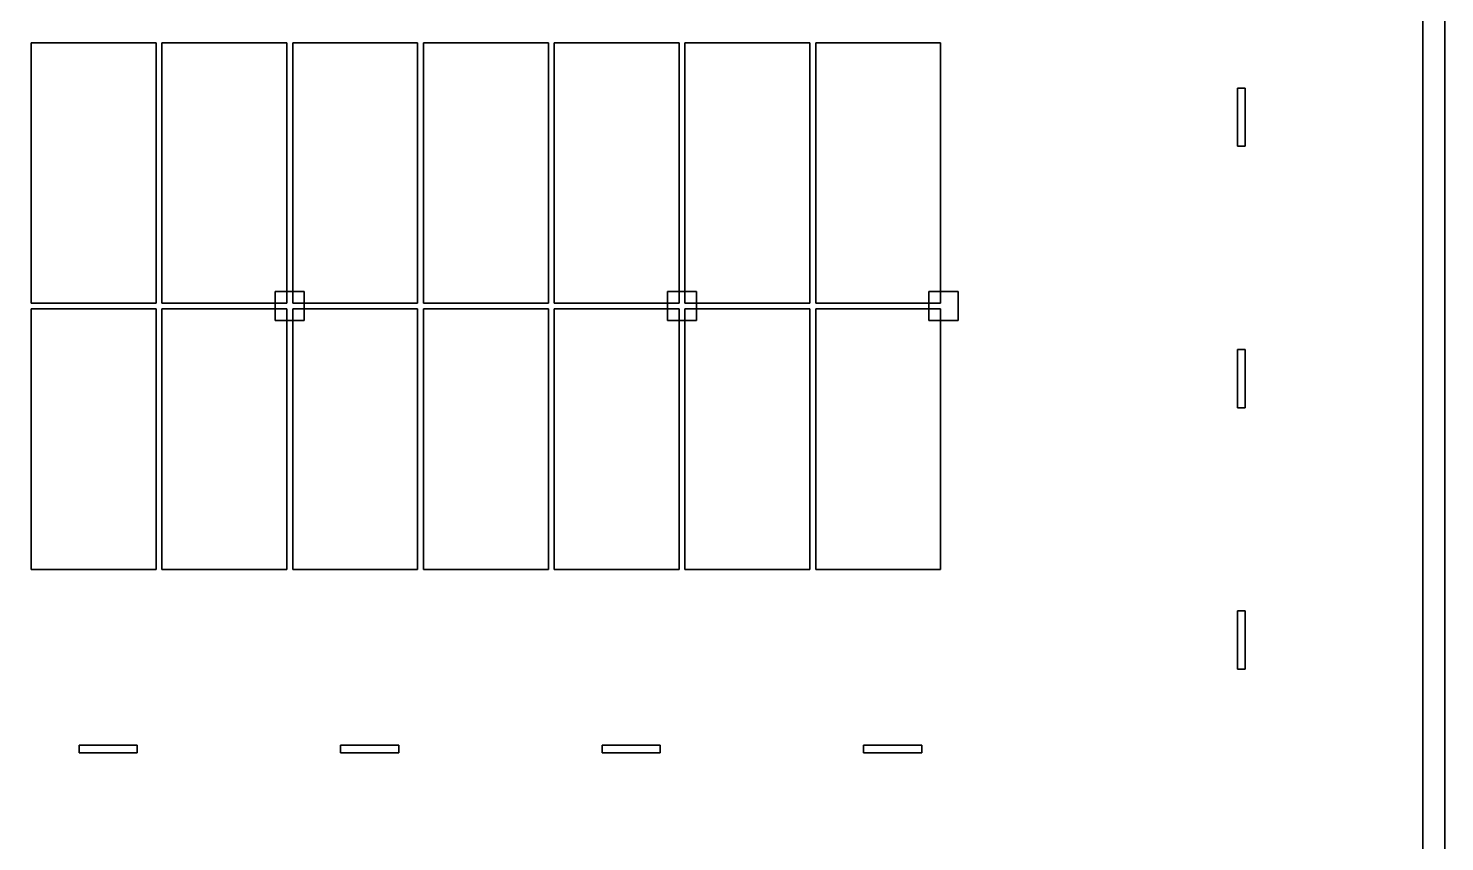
# Model space of a CAD drawing. Header units: metres. Extents: x 0 to 120, y -8 to 55.
# Drawn here: x 91.2 to 120.45, y 25.53 to 42.34 of the extents above; entities that cross this region are included whole.
import ezdxf

# ---------------------------------------------------------------- set-up
doc = ezdxf.new("R2010")
doc.units = ezdxf.units.M

msp = doc.modelspace()

# ---------------------------------------------------------------- linework, layer by layer
at = {"layer": 'COLUMN', "color": 7}
for points in [[(96.3, 36.3, -3.4), (96.3, 36.9, -3.4), (96.9, 36.9, -3.4), (96.9, 36.3, -3.4)], [(96.3, 36.3, -0.3), (96.9, 36.3, -0.3), (96.9, 36.9, -0.3), (96.3, 36.9, -0.3)], [(96.9, 36.9, -3.4), (96.3, 36.9, -3.4), (96.3, 36.9, -0.3), (96.9, 36.9, -0.3)], [(96.3, 36.9, -3.4), (96.3, 36.3, -3.4), (96.3, 36.3, -0.3), (96.3, 36.9, -0.3)], [(96.3, 36.3, -6.8), (96.3, 36.9, -6.8), (96.9, 36.9, -6.8), (96.9, 36.3, -6.8)], [(96.3, 36.3, -3.7), (96.9, 36.3, -3.7), (96.9, 36.9, -3.7), (96.3, 36.9, -3.7)], [(96.9, 36.9, -6.8), (96.3, 36.9, -6.8), (96.3, 36.9, -3.7), (96.9, 36.9, -3.7)], [(96.3, 36.9, -6.8), (96.3, 36.3, -6.8), (96.3, 36.3, -3.7), (96.3, 36.9, -3.7)], [(96.3, 36.3, -10.2), (96.3, 36.9, -10.2), (96.9, 36.9, -10.2), (96.9, 36.3, -10.2)], [(96.3, 36.3, -7.1), (96.9, 36.3, -7.1), (96.9, 36.9, -7.1), (96.3, 36.9, -7.1)], [(96.9, 36.9, -10.2), (96.3, 36.9, -10.2), (96.3, 36.9, -7.1), (96.9, 36.9, -7.1)], [(96.3, 36.9, -10.2), (96.3, 36.3, -10.2), (96.3, 36.3, -7.1), (96.3, 36.9, -7.1)], [(96.9, 36.3, -3.4), (96.9, 36.9, -3.4), (96.9, 36.9, -0.3), (96.9, 36.3, -0.3)], [(96.9, 36.3, -6.8), (96.9, 36.9, -6.8), (96.9, 36.9, -3.7), (96.9, 36.3, -3.7)], [(96.9, 36.3, -10.2), (96.9, 36.9, -10.2), (96.9, 36.9, -7.1), (96.9, 36.3, -7.1)], [(104.4, 36.3, -3.4), (104.4, 36.9, -3.4), (105, 36.9, -3.4), (105, 36.3, -3.4)], [(104.4, 36.3, -0.3), (105, 36.3, -0.3), (105, 36.9, -0.3), (104.4, 36.9, -0.3)], [(105, 36.9, -3.4), (104.4, 36.9, -3.4), (104.4, 36.9, -0.3), (105, 36.9, -0.3)], [(104.4, 36.9, -3.4), (104.4, 36.3, -3.4), (104.4, 36.3, -0.3), (104.4, 36.9, -0.3)], [(104.4, 36.3, -6.8), (104.4, 36.9, -6.8), (105, 36.9, -6.8), (105, 36.3, -6.8)], [(104.4, 36.3, -3.7), (105, 36.3, -3.7), (105, 36.9, -3.7), (104.4, 36.9, -3.7)], [(105, 36.9, -6.8), (104.4, 36.9, -6.8), (104.4, 36.9, -3.7), (105, 36.9, -3.7)], [(104.4, 36.9, -6.8), (104.4, 36.3, -6.8), (104.4, 36.3, -3.7), (104.4, 36.9, -3.7)], [(104.4, 36.3, -10.2), (104.4, 36.9, -10.2), (105, 36.9, -10.2), (105, 36.3, -10.2)], [(104.4, 36.3, -7.1), (105, 36.3, -7.1), (105, 36.9, -7.1), (104.4, 36.9, -7.1)], [(105, 36.9, -10.2), (104.4, 36.9, -10.2), (104.4, 36.9, -7.1), (105, 36.9, -7.1)], [(104.4, 36.9, -10.2), (104.4, 36.3, -10.2), (104.4, 36.3, -7.1), (104.4, 36.9, -7.1)], [(105, 36.3, -3.4), (105, 36.9, -3.4), (105, 36.9, -0.3), (105, 36.3, -0.3)], [(105, 36.3, -6.8), (105, 36.9, -6.8), (105, 36.9, -3.7), (105, 36.3, -3.7)], [(105, 36.3, -10.2), (105, 36.9, -10.2), (105, 36.9, -7.1), (105, 36.3, -7.1)], [(109.8, 36.3, -3.4), (109.8, 36.9, -3.4), (110.4, 36.9, -3.4), (110.4, 36.3, -3.4)], [(109.8, 36.3, -0.3), (110.4, 36.3, -0.3), (110.4, 36.9, -0.3), (109.8, 36.9, -0.3)], [(110.4, 36.9, -3.4), (109.8, 36.9, -3.4), (109.8, 36.9, -0.3), (110.4, 36.9, -0.3)], [(109.8, 36.9, -3.4), (109.8, 36.3, -3.4), (109.8, 36.3, -0.3), (109.8, 36.9, -0.3)], [(109.8, 36.3, -6.8), (109.8, 36.9, -6.8), (110.4, 36.9, -6.8), (110.4, 36.3, -6.8)], [(109.8, 36.3, -3.7), (110.4, 36.3, -3.7), (110.4, 36.9, -3.7), (109.8, 36.9, -3.7)], [(110.4, 36.9, -6.8), (109.8, 36.9, -6.8), (109.8, 36.9, -3.7), (110.4, 36.9, -3.7)], [(109.8, 36.9, -6.8), (109.8, 36.3, -6.8), (109.8, 36.3, -3.7), (109.8, 36.9, -3.7)], [(109.8, 36.3, -10.2), (109.8, 36.9, -10.2), (110.4, 36.9, -10.2), (110.4, 36.3, -10.2)], [(109.8, 36.3, -7.1), (110.4, 36.3, -7.1), (110.4, 36.9, -7.1), (109.8, 36.9, -7.1)], [(110.4, 36.9, -10.2), (109.8, 36.9, -10.2), (109.8, 36.9, -7.1), (110.4, 36.9, -7.1)], [(109.8, 36.9, -10.2), (109.8, 36.3, -10.2), (109.8, 36.3, -7.1), (109.8, 36.9, -7.1)], [(110.4, 36.3, -3.4), (110.4, 36.9, -3.4), (110.4, 36.9, -0.3), (110.4, 36.3, -0.3)], [(110.4, 36.3, -6.8), (110.4, 36.9, -6.8), (110.4, 36.9, -3.7), (110.4, 36.3, -3.7)], [(110.4, 36.3, -10.2), (110.4, 36.9, -10.2), (110.4, 36.9, -7.1), (110.4, 36.3, -7.1)], [(96.3, 36.3, -3.4), (96.9, 36.3, -3.4), (96.9, 36.3, -0.3), (96.3, 36.3, -0.3)], [(96.3, 36.3, -6.8), (96.9, 36.3, -6.8), (96.9, 36.3, -3.7), (96.3, 36.3, -3.7)], [(96.3, 36.3, -10.2), (96.9, 36.3, -10.2), (96.9, 36.3, -7.1), (96.3, 36.3, -7.1)], [(104.4, 36.3, -3.4), (105, 36.3, -3.4), (105, 36.3, -0.3), (104.4, 36.3, -0.3)], [(104.4, 36.3, -6.8), (105, 36.3, -6.8), (105, 36.3, -3.7), (104.4, 36.3, -3.7)], [(104.4, 36.3, -10.2), (105, 36.3, -10.2), (105, 36.3, -7.1), (104.4, 36.3, -7.1)], [(109.8, 36.3, -3.4), (110.4, 36.3, -3.4), (110.4, 36.3, -0.3), (109.8, 36.3, -0.3)], [(109.8, 36.3, -6.8), (110.4, 36.3, -6.8), (110.4, 36.3, -3.7), (109.8, 36.3, -3.7)], [(109.8, 36.3, -10.2), (110.4, 36.3, -10.2), (110.4, 36.3, -7.1), (109.8, 36.3, -7.1)]]:
    msp.add_3dface(points, dxfattribs=at)
at = {"layer": 'LIGHT', "color": 2}
for points in [[(116.17, 39.9, -0.4), (116.17, 41.1, -0.4), (116.33, 41.1, -0.4), (116.33, 39.9, -0.4)], [(116.17, 39.9, -0.3), (116.33, 39.9, -0.3), (116.33, 41.1, -0.3), (116.17, 41.1, -0.3)], [(116.33, 41.1, -0.4), (116.17, 41.1, -0.4), (116.17, 41.1, -0.3), (116.33, 41.1, -0.3)], [(116.17, 41.1, -0.4), (116.17, 39.9, -0.4), (116.17, 39.9, -0.3), (116.17, 41.1, -0.3)], [(116.17, 39.9, -3.8), (116.17, 41.1, -3.8), (116.33, 41.1, -3.8), (116.33, 39.9, -3.8)], [(116.17, 39.9, -3.7), (116.33, 39.9, -3.7), (116.33, 41.1, -3.7), (116.17, 41.1, -3.7)], [(116.33, 41.1, -3.8), (116.17, 41.1, -3.8), (116.17, 41.1, -3.7), (116.33, 41.1, -3.7)], [(116.17, 41.1, -3.8), (116.17, 39.9, -3.8), (116.17, 39.9, -3.7), (116.17, 41.1, -3.7)], [(116.17, 39.9, -7.2), (116.17, 41.1, -7.2), (116.33, 41.1, -7.2), (116.33, 39.9, -7.2)], [(116.17, 39.9, -7.1), (116.33, 39.9, -7.1), (116.33, 41.1, -7.1), (116.17, 41.1, -7.1)], [(116.33, 41.1, -7.2), (116.17, 41.1, -7.2), (116.17, 41.1, -7.1), (116.33, 41.1, -7.1)], [(116.17, 41.1, -7.2), (116.17, 39.9, -7.2), (116.17, 39.9, -7.1), (116.17, 41.1, -7.1)], [(116.33, 39.9, -0.4), (116.33, 41.1, -0.4), (116.33, 41.1, -0.3), (116.33, 39.9, -0.3)], [(116.33, 39.9, -3.8), (116.33, 41.1, -3.8), (116.33, 41.1, -3.7), (116.33, 39.9, -3.7)], [(116.33, 39.9, -7.2), (116.33, 41.1, -7.2), (116.33, 41.1, -7.1), (116.33, 39.9, -7.1)], [(116.17, 39.9, -0.4), (116.33, 39.9, -0.4), (116.33, 39.9, -0.3), (116.17, 39.9, -0.3)], [(116.17, 39.9, -3.8), (116.33, 39.9, -3.8), (116.33, 39.9, -3.7), (116.17, 39.9, -3.7)], [(116.17, 39.9, -7.2), (116.33, 39.9, -7.2), (116.33, 39.9, -7.1), (116.17, 39.9, -7.1)], [(116.17, 34.5, -0.4), (116.17, 35.7, -0.4), (116.33, 35.7, -0.4), (116.33, 34.5, -0.4)], [(116.17, 34.5, -0.3), (116.33, 34.5, -0.3), (116.33, 35.7, -0.3), (116.17, 35.7, -0.3)], [(116.33, 35.7, -0.4), (116.17, 35.7, -0.4), (116.17, 35.7, -0.3), (116.33, 35.7, -0.3)], [(116.17, 35.7, -0.4), (116.17, 34.5, -0.4), (116.17, 34.5, -0.3), (116.17, 35.7, -0.3)], [(116.17, 34.5, -3.8), (116.17, 35.7, -3.8), (116.33, 35.7, -3.8), (116.33, 34.5, -3.8)], [(116.17, 34.5, -3.7), (116.33, 34.5, -3.7), (116.33, 35.7, -3.7), (116.17, 35.7, -3.7)], [(116.33, 35.7, -3.8), (116.17, 35.7, -3.8), (116.17, 35.7, -3.7), (116.33, 35.7, -3.7)], [(116.17, 35.7, -3.8), (116.17, 34.5, -3.8), (116.17, 34.5, -3.7), (116.17, 35.7, -3.7)], [(116.17, 34.5, -7.2), (116.17, 35.7, -7.2), (116.33, 35.7, -7.2), (116.33, 34.5, -7.2)], [(116.17, 34.5, -7.1), (116.33, 34.5, -7.1), (116.33, 35.7, -7.1), (116.17, 35.7, -7.1)], [(116.33, 35.7, -7.2), (116.17, 35.7, -7.2), (116.17, 35.7, -7.1), (116.33, 35.7, -7.1)], [(116.17, 35.7, -7.2), (116.17, 34.5, -7.2), (116.17, 34.5, -7.1), (116.17, 35.7, -7.1)], [(116.33, 34.5, -0.4), (116.33, 35.7, -0.4), (116.33, 35.7, -0.3), (116.33, 34.5, -0.3)], [(116.33, 34.5, -3.8), (116.33, 35.7, -3.8), (116.33, 35.7, -3.7), (116.33, 34.5, -3.7)], [(116.33, 34.5, -7.2), (116.33, 35.7, -7.2), (116.33, 35.7, -7.1), (116.33, 34.5, -7.1)], [(116.17, 34.5, -0.4), (116.33, 34.5, -0.4), (116.33, 34.5, -0.3), (116.17, 34.5, -0.3)], [(116.17, 34.5, -3.8), (116.33, 34.5, -3.8), (116.33, 34.5, -3.7), (116.17, 34.5, -3.7)], [(116.17, 34.5, -7.2), (116.33, 34.5, -7.2), (116.33, 34.5, -7.1), (116.17, 34.5, -7.1)], [(116.17, 29.1, -0.4), (116.17, 30.3, -0.4), (116.33, 30.3, -0.4), (116.33, 29.1, -0.4)], [(116.17, 29.1, -0.3), (116.33, 29.1, -0.3), (116.33, 30.3, -0.3), (116.17, 30.3, -0.3)], [(116.33, 30.3, -0.4), (116.17, 30.3, -0.4), (116.17, 30.3, -0.3), (116.33, 30.3, -0.3)], [(116.17, 30.3, -0.4), (116.17, 29.1, -0.4), (116.17, 29.1, -0.3), (116.17, 30.3, -0.3)], [(116.17, 29.1, -3.8), (116.17, 30.3, -3.8), (116.33, 30.3, -3.8), (116.33, 29.1, -3.8)], [(116.17, 29.1, -3.7), (116.33, 29.1, -3.7), (116.33, 30.3, -3.7), (116.17, 30.3, -3.7)], [(116.33, 30.3, -3.8), (116.17, 30.3, -3.8), (116.17, 30.3, -3.7), (116.33, 30.3, -3.7)], [(116.17, 30.3, -3.8), (116.17, 29.1, -3.8), (116.17, 29.1, -3.7), (116.17, 30.3, -3.7)], [(116.17, 29.1, -7.2), (116.17, 30.3, -7.2), (116.33, 30.3, -7.2), (116.33, 29.1, -7.2)], [(116.17, 29.1, -7.1), (116.33, 29.1, -7.1), (116.33, 30.3, -7.1), (116.17, 30.3, -7.1)], [(116.33, 30.3, -7.2), (116.17, 30.3, -7.2), (116.17, 30.3, -7.1), (116.33, 30.3, -7.1)], [(116.17, 30.3, -7.2), (116.17, 29.1, -7.2), (116.17, 29.1, -7.1), (116.17, 30.3, -7.1)], [(116.33, 29.1, -0.4), (116.33, 30.3, -0.4), (116.33, 30.3, -0.3), (116.33, 29.1, -0.3)], [(116.33, 29.1, -3.8), (116.33, 30.3, -3.8), (116.33, 30.3, -3.7), (116.33, 29.1, -3.7)], [(116.33, 29.1, -7.2), (116.33, 30.3, -7.2), (116.33, 30.3, -7.1), (116.33, 29.1, -7.1)], [(116.17, 29.1, -0.4), (116.33, 29.1, -0.4), (116.33, 29.1, -0.3), (116.17, 29.1, -0.3)], [(116.17, 29.1, -3.8), (116.33, 29.1, -3.8), (116.33, 29.1, -3.7), (116.17, 29.1, -3.7)], [(116.17, 29.1, -7.2), (116.33, 29.1, -7.2), (116.33, 29.1, -7.1), (116.17, 29.1, -7.1)], [(92.25, 27.37, -0.4), (92.25, 27.53, -0.4), (93.45, 27.53, -0.4), (93.45, 27.37, -0.4)], [(92.25, 27.37, -0.3), (93.45, 27.37, -0.3), (93.45, 27.53, -0.3), (92.25, 27.53, -0.3)], [(93.45, 27.53, -0.4), (92.25, 27.53, -0.4), (92.25, 27.53, -0.3), (93.45, 27.53, -0.3)], [(92.25, 27.53, -0.4), (92.25, 27.37, -0.4), (92.25, 27.37, -0.3), (92.25, 27.53, -0.3)], [(92.25, 27.37, -3.8), (92.25, 27.53, -3.8), (93.45, 27.53, -3.8), (93.45, 27.37, -3.8)], [(92.25, 27.37, -3.7), (93.45, 27.37, -3.7), (93.45, 27.53, -3.7), (92.25, 27.53, -3.7)], [(93.45, 27.53, -3.8), (92.25, 27.53, -3.8), (92.25, 27.53, -3.7), (93.45, 27.53, -3.7)], [(92.25, 27.53, -3.8), (92.25, 27.37, -3.8), (92.25, 27.37, -3.7), (92.25, 27.53, -3.7)], [(92.25, 27.37, -7.2), (92.25, 27.53, -7.2), (93.45, 27.53, -7.2), (93.45, 27.37, -7.2)], [(92.25, 27.37, -7.1), (93.45, 27.37, -7.1), (93.45, 27.53, -7.1), (92.25, 27.53, -7.1)], [(93.45, 27.53, -7.2), (92.25, 27.53, -7.2), (92.25, 27.53, -7.1), (93.45, 27.53, -7.1)], [(92.25, 27.53, -7.2), (92.25, 27.37, -7.2), (92.25, 27.37, -7.1), (92.25, 27.53, -7.1)], [(93.45, 27.37, -0.4), (93.45, 27.53, -0.4), (93.45, 27.53, -0.3), (93.45, 27.37, -0.3)], [(93.45, 27.37, -3.8), (93.45, 27.53, -3.8), (93.45, 27.53, -3.7), (93.45, 27.37, -3.7)], [(93.45, 27.37, -7.2), (93.45, 27.53, -7.2), (93.45, 27.53, -7.1), (93.45, 27.37, -7.1)], [(97.65, 27.37, -0.4), (97.65, 27.53, -0.4), (98.85, 27.53, -0.4), (98.85, 27.37, -0.4)], [(97.65, 27.37, -0.3), (98.85, 27.37, -0.3), (98.85, 27.53, -0.3), (97.65, 27.53, -0.3)], [(98.85, 27.53, -0.4), (97.65, 27.53, -0.4), (97.65, 27.53, -0.3), (98.85, 27.53, -0.3)], [(97.65, 27.53, -0.4), (97.65, 27.37, -0.4), (97.65, 27.37, -0.3), (97.65, 27.53, -0.3)], [(97.65, 27.37, -3.8), (97.65, 27.53, -3.8), (98.85, 27.53, -3.8), (98.85, 27.37, -3.8)], [(97.65, 27.37, -3.7), (98.85, 27.37, -3.7), (98.85, 27.53, -3.7), (97.65, 27.53, -3.7)], [(98.85, 27.53, -3.8), (97.65, 27.53, -3.8), (97.65, 27.53, -3.7), (98.85, 27.53, -3.7)], [(97.65, 27.53, -3.8), (97.65, 27.37, -3.8), (97.65, 27.37, -3.7), (97.65, 27.53, -3.7)], [(97.65, 27.37, -7.2), (97.65, 27.53, -7.2), (98.85, 27.53, -7.2), (98.85, 27.37, -7.2)], [(97.65, 27.37, -7.1), (98.85, 27.37, -7.1), (98.85, 27.53, -7.1), (97.65, 27.53, -7.1)], [(98.85, 27.53, -7.2), (97.65, 27.53, -7.2), (97.65, 27.53, -7.1), (98.85, 27.53, -7.1)], [(97.65, 27.53, -7.2), (97.65, 27.37, -7.2), (97.65, 27.37, -7.1), (97.65, 27.53, -7.1)], [(98.85, 27.37, -0.4), (98.85, 27.53, -0.4), (98.85, 27.53, -0.3), (98.85, 27.37, -0.3)], [(98.85, 27.37, -3.8), (98.85, 27.53, -3.8), (98.85, 27.53, -3.7), (98.85, 27.37, -3.7)], [(98.85, 27.37, -7.2), (98.85, 27.53, -7.2), (98.85, 27.53, -7.1), (98.85, 27.37, -7.1)], [(103.05, 27.37, -0.4), (103.05, 27.53, -0.4), (104.25, 27.53, -0.4), (104.25, 27.37, -0.4)], [(103.05, 27.37, -0.3), (104.25, 27.37, -0.3), (104.25, 27.53, -0.3), (103.05, 27.53, -0.3)], [(104.25, 27.53, -0.4), (103.05, 27.53, -0.4), (103.05, 27.53, -0.3), (104.25, 27.53, -0.3)], [(103.05, 27.53, -0.4), (103.05, 27.37, -0.4), (103.05, 27.37, -0.3), (103.05, 27.53, -0.3)], [(103.05, 27.37, -3.8), (103.05, 27.53, -3.8), (104.25, 27.53, -3.8), (104.25, 27.37, -3.8)], [(103.05, 27.37, -3.7), (104.25, 27.37, -3.7), (104.25, 27.53, -3.7), (103.05, 27.53, -3.7)], [(104.25, 27.53, -3.8), (103.05, 27.53, -3.8), (103.05, 27.53, -3.7), (104.25, 27.53, -3.7)], [(103.05, 27.53, -3.8), (103.05, 27.37, -3.8), (103.05, 27.37, -3.7), (103.05, 27.53, -3.7)], [(103.05, 27.37, -7.2), (103.05, 27.53, -7.2), (104.25, 27.53, -7.2), (104.25, 27.37, -7.2)], [(103.05, 27.37, -7.1), (104.25, 27.37, -7.1), (104.25, 27.53, -7.1), (103.05, 27.53, -7.1)], [(104.25, 27.53, -7.2), (103.05, 27.53, -7.2), (103.05, 27.53, -7.1), (104.25, 27.53, -7.1)], [(103.05, 27.53, -7.2), (103.05, 27.37, -7.2), (103.05, 27.37, -7.1), (103.05, 27.53, -7.1)], [(104.25, 27.37, -0.4), (104.25, 27.53, -0.4), (104.25, 27.53, -0.3), (104.25, 27.37, -0.3)], [(104.25, 27.37, -3.8), (104.25, 27.53, -3.8), (104.25, 27.53, -3.7), (104.25, 27.37, -3.7)], [(104.25, 27.37, -7.2), (104.25, 27.53, -7.2), (104.25, 27.53, -7.1), (104.25, 27.37, -7.1)], [(108.45, 27.37, -0.4), (108.45, 27.53, -0.4), (109.65, 27.53, -0.4), (109.65, 27.37, -0.4)], [(108.45, 27.37, -0.3), (109.65, 27.37, -0.3), (109.65, 27.53, -0.3), (108.45, 27.53, -0.3)], [(109.65, 27.53, -0.4), (108.45, 27.53, -0.4), (108.45, 27.53, -0.3), (109.65, 27.53, -0.3)], [(108.45, 27.53, -0.4), (108.45, 27.37, -0.4), (108.45, 27.37, -0.3), (108.45, 27.53, -0.3)], [(108.45, 27.37, -3.8), (108.45, 27.53, -3.8), (109.65, 27.53, -3.8), (109.65, 27.37, -3.8)], [(108.45, 27.37, -3.7), (109.65, 27.37, -3.7), (109.65, 27.53, -3.7), (108.45, 27.53, -3.7)], [(109.65, 27.53, -3.8), (108.45, 27.53, -3.8), (108.45, 27.53, -3.7), (109.65, 27.53, -3.7)], [(108.45, 27.53, -3.8), (108.45, 27.37, -3.8), (108.45, 27.37, -3.7), (108.45, 27.53, -3.7)], [(108.45, 27.37, -7.2), (108.45, 27.53, -7.2), (109.65, 27.53, -7.2), (109.65, 27.37, -7.2)], [(108.45, 27.37, -7.1), (109.65, 27.37, -7.1), (109.65, 27.53, -7.1), (108.45, 27.53, -7.1)], [(109.65, 27.53, -7.2), (108.45, 27.53, -7.2), (108.45, 27.53, -7.1), (109.65, 27.53, -7.1)], [(108.45, 27.53, -7.2), (108.45, 27.37, -7.2), (108.45, 27.37, -7.1), (108.45, 27.53, -7.1)], [(109.65, 27.37, -0.4), (109.65, 27.53, -0.4), (109.65, 27.53, -0.3), (109.65, 27.37, -0.3)], [(109.65, 27.37, -3.8), (109.65, 27.53, -3.8), (109.65, 27.53, -3.7), (109.65, 27.37, -3.7)], [(109.65, 27.37, -7.2), (109.65, 27.53, -7.2), (109.65, 27.53, -7.1), (109.65, 27.37, -7.1)], [(92.25, 27.37, -0.4), (93.45, 27.37, -0.4), (93.45, 27.37, -0.3), (92.25, 27.37, -0.3)], [(92.25, 27.37, -3.8), (93.45, 27.37, -3.8), (93.45, 27.37, -3.7), (92.25, 27.37, -3.7)], [(92.25, 27.37, -7.2), (93.45, 27.37, -7.2), (93.45, 27.37, -7.1), (92.25, 27.37, -7.1)], [(97.65, 27.37, -0.4), (98.85, 27.37, -0.4), (98.85, 27.37, -0.3), (97.65, 27.37, -0.3)], [(97.65, 27.37, -3.8), (98.85, 27.37, -3.8), (98.85, 27.37, -3.7), (97.65, 27.37, -3.7)], [(97.65, 27.37, -7.2), (98.85, 27.37, -7.2), (98.85, 27.37, -7.1), (97.65, 27.37, -7.1)], [(103.05, 27.37, -0.4), (104.25, 27.37, -0.4), (104.25, 27.37, -0.3), (103.05, 27.37, -0.3)], [(103.05, 27.37, -3.8), (104.25, 27.37, -3.8), (104.25, 27.37, -3.7), (103.05, 27.37, -3.7)], [(103.05, 27.37, -7.2), (104.25, 27.37, -7.2), (104.25, 27.37, -7.1), (103.05, 27.37, -7.1)], [(108.45, 27.37, -0.4), (109.65, 27.37, -0.4), (109.65, 27.37, -0.3), (108.45, 27.37, -0.3)], [(108.45, 27.37, -3.8), (109.65, 27.37, -3.8), (109.65, 27.37, -3.7), (108.45, 27.37, -3.7)], [(108.45, 27.37, -7.2), (109.65, 27.37, -7.2), (109.65, 27.37, -7.1), (108.45, 27.37, -7.1)]]:
    msp.add_3dface(points, dxfattribs=at)
at = {"layer": 'ROOF', "color": 3}
for points in [[(0, 0, -0.3), (0, 54.9, -0.3), (120, 54.9, -0.3), (120, 0, -0.3)], [(0, 0), (120, 0), (120, 54.9), (0, 54.9)], [(120, 0, -0.3), (120, 54.9, -0.3), (120, 54.9), (120, 0)]]:
    msp.add_3dface(points, dxfattribs=at)
at = {"layer": 'SLAB', "color": 8}
for points in [[(0, 0, -3.7), (0, 54.9, -3.7), (120, 54.9, -3.7), (120, 0, -3.7)], [(0, 0, -3.4), (120, 0, -3.4), (120, 54.9, -3.4), (0, 54.9, -3.4)], [(0, 0, -7.1), (0, 54.9, -7.1), (120, 54.9, -7.1), (120, 0, -7.1)], [(0, 0, -6.8), (120, 0, -6.8), (120, 54.9, -6.8), (0, 54.9, -6.8)], [(0, 0, -10.8), (0, 54.9, -10.8), (120, 54.9, -10.8), (120, 0, -10.8)], [(0, 0, -10.2), (120, 0, -10.2), (120, 54.9, -10.2), (0, 54.9, -10.2)], [(120, 0, -3.7), (120, 54.9, -3.7), (120, 54.9, -3.4), (120, 0, -3.4)], [(120, 0, -7.1), (120, 54.9, -7.1), (120, 54.9, -6.8), (120, 0, -6.8)], [(120, 0, -10.8), (120, 54.9, -10.8), (120, 54.9, -10.2), (120, 0, -10.2)]]:
    msp.add_3dface(points, dxfattribs=at)
at = {"layer": 'STALL_ADA', "color": 140}
for points in [[(102.06, 36.66, -3.395), (102.06, 42.04, -3.395), (104.64, 42.04, -3.395), (104.64, 36.66, -3.395)], [(102.06, 36.66, -3.385), (104.64, 36.66, -3.385), (104.64, 42.04, -3.385), (102.06, 42.04, -3.385)], [(104.64, 42.04, -3.395), (102.06, 42.04, -3.395), (102.06, 42.04, -3.385), (104.64, 42.04, -3.385)], [(102.06, 42.04, -3.395), (102.06, 36.66, -3.395), (102.06, 36.66, -3.385), (102.06, 42.04, -3.385)], [(104.64, 36.66, -3.395), (104.64, 42.04, -3.395), (104.64, 42.04, -3.385), (104.64, 36.66, -3.385)], [(104.76, 36.66, -3.395), (104.76, 42.04, -3.395), (107.34, 42.04, -3.395), (107.34, 36.66, -3.395)], [(104.76, 36.66, -3.385), (107.34, 36.66, -3.385), (107.34, 42.04, -3.385), (104.76, 42.04, -3.385)], [(107.34, 42.04, -3.395), (104.76, 42.04, -3.395), (104.76, 42.04, -3.385), (107.34, 42.04, -3.385)], [(104.76, 42.04, -3.395), (104.76, 36.66, -3.395), (104.76, 36.66, -3.385), (104.76, 42.04, -3.385)], [(107.34, 36.66, -3.395), (107.34, 42.04, -3.395), (107.34, 42.04, -3.385), (107.34, 36.66, -3.385)], [(107.46, 36.66, -3.395), (107.46, 42.04, -3.395), (110.04, 42.04, -3.395), (110.04, 36.66, -3.395)], [(107.46, 36.66, -3.385), (110.04, 36.66, -3.385), (110.04, 42.04, -3.385), (107.46, 42.04, -3.385)], [(110.04, 42.04, -3.395), (107.46, 42.04, -3.395), (107.46, 42.04, -3.385), (110.04, 42.04, -3.385)], [(107.46, 42.04, -3.395), (107.46, 36.66, -3.395), (107.46, 36.66, -3.385), (107.46, 42.04, -3.385)], [(110.04, 36.66, -3.395), (110.04, 42.04, -3.395), (110.04, 42.04, -3.385), (110.04, 36.66, -3.385)], [(102.06, 36.66, -3.395), (104.64, 36.66, -3.395), (104.64, 36.66, -3.385), (102.06, 36.66, -3.385)], [(104.76, 36.66, -3.395), (107.34, 36.66, -3.395), (107.34, 36.66, -3.385), (104.76, 36.66, -3.385)], [(107.46, 36.66, -3.395), (110.04, 36.66, -3.395), (110.04, 36.66, -3.385), (107.46, 36.66, -3.385)]]:
    msp.add_3dface(points, dxfattribs=at)
at = {"layer": 'STALL_EV', "color": 90}
for points in [[(102.06, 31.16, -6.795), (102.06, 36.54, -6.795), (104.64, 36.54, -6.795), (104.64, 31.16, -6.795)], [(102.06, 31.16, -6.785), (104.64, 31.16, -6.785), (104.64, 36.54, -6.785), (102.06, 36.54, -6.785)], [(104.64, 36.54, -6.795), (102.06, 36.54, -6.795), (102.06, 36.54, -6.785), (104.64, 36.54, -6.785)], [(102.06, 36.54, -6.795), (102.06, 31.16, -6.795), (102.06, 31.16, -6.785), (102.06, 36.54, -6.785)], [(104.64, 31.16, -6.795), (104.64, 36.54, -6.795), (104.64, 36.54, -6.785), (104.64, 31.16, -6.785)], [(104.76, 31.16, -6.795), (104.76, 36.54, -6.795), (107.34, 36.54, -6.795), (107.34, 31.16, -6.795)], [(104.76, 31.16, -6.785), (107.34, 31.16, -6.785), (107.34, 36.54, -6.785), (104.76, 36.54, -6.785)], [(107.34, 36.54, -6.795), (104.76, 36.54, -6.795), (104.76, 36.54, -6.785), (107.34, 36.54, -6.785)], [(104.76, 36.54, -6.795), (104.76, 31.16, -6.795), (104.76, 31.16, -6.785), (104.76, 36.54, -6.785)], [(107.34, 31.16, -6.795), (107.34, 36.54, -6.795), (107.34, 36.54, -6.785), (107.34, 31.16, -6.785)], [(107.46, 31.16, -6.795), (107.46, 36.54, -6.795), (110.04, 36.54, -6.795), (110.04, 31.16, -6.795)], [(107.46, 31.16, -6.785), (110.04, 31.16, -6.785), (110.04, 36.54, -6.785), (107.46, 36.54, -6.785)], [(110.04, 36.54, -6.795), (107.46, 36.54, -6.795), (107.46, 36.54, -6.785), (110.04, 36.54, -6.785)], [(107.46, 36.54, -6.795), (107.46, 31.16, -6.795), (107.46, 31.16, -6.785), (107.46, 36.54, -6.785)], [(110.04, 31.16, -6.795), (110.04, 36.54, -6.795), (110.04, 36.54, -6.785), (110.04, 31.16, -6.785)], [(102.06, 31.16, -6.795), (104.64, 31.16, -6.795), (104.64, 31.16, -6.785), (102.06, 31.16, -6.785)], [(104.76, 31.16, -6.795), (107.34, 31.16, -6.795), (107.34, 31.16, -6.785), (104.76, 31.16, -6.785)], [(107.46, 31.16, -6.795), (110.04, 31.16, -6.795), (110.04, 31.16, -6.785), (107.46, 31.16, -6.785)]]:
    msp.add_3dface(points, dxfattribs=at)
at = {"layer": 'STALL_GENERAL', "color": 254}
for points in [[(91.26, 36.66, -6.795), (91.26, 42.04, -6.795), (93.84, 42.04, -6.795), (93.84, 36.66, -6.795)], [(91.26, 36.66, -6.785), (93.84, 36.66, -6.785), (93.84, 42.04, -6.785), (91.26, 42.04, -6.785)], [(93.84, 42.04, -6.795), (91.26, 42.04, -6.795), (91.26, 42.04, -6.785), (93.84, 42.04, -6.785)], [(91.26, 42.04, -6.795), (91.26, 36.66, -6.795), (91.26, 36.66, -6.785), (91.26, 42.04, -6.785)], [(91.26, 36.66, -10.195), (91.26, 42.04, -10.195), (93.84, 42.04, -10.195), (93.84, 36.66, -10.195)], [(91.26, 36.66, -10.185), (93.84, 36.66, -10.185), (93.84, 42.04, -10.185), (91.26, 42.04, -10.185)], [(93.84, 42.04, -10.195), (91.26, 42.04, -10.195), (91.26, 42.04, -10.185), (93.84, 42.04, -10.185)], [(91.26, 42.04, -10.195), (91.26, 36.66, -10.195), (91.26, 36.66, -10.185), (91.26, 42.04, -10.185)], [(93.84, 36.66, -6.795), (93.84, 42.04, -6.795), (93.84, 42.04, -6.785), (93.84, 36.66, -6.785)], [(93.84, 36.66, -10.195), (93.84, 42.04, -10.195), (93.84, 42.04, -10.185), (93.84, 36.66, -10.185)], [(93.96, 36.66, -6.795), (93.96, 42.04, -6.795), (96.54, 42.04, -6.795), (96.54, 36.66, -6.795)], [(93.96, 36.66, -6.785), (96.54, 36.66, -6.785), (96.54, 42.04, -6.785), (93.96, 42.04, -6.785)], [(96.54, 42.04, -6.795), (93.96, 42.04, -6.795), (93.96, 42.04, -6.785), (96.54, 42.04, -6.785)], [(93.96, 42.04, -6.795), (93.96, 36.66, -6.795), (93.96, 36.66, -6.785), (93.96, 42.04, -6.785)], [(93.96, 36.66, -10.195), (93.96, 42.04, -10.195), (96.54, 42.04, -10.195), (96.54, 36.66, -10.195)], [(93.96, 36.66, -10.185), (96.54, 36.66, -10.185), (96.54, 42.04, -10.185), (93.96, 42.04, -10.185)], [(96.54, 42.04, -10.195), (93.96, 42.04, -10.195), (93.96, 42.04, -10.185), (96.54, 42.04, -10.185)], [(93.96, 42.04, -10.195), (93.96, 36.66, -10.195), (93.96, 36.66, -10.185), (93.96, 42.04, -10.185)], [(96.54, 36.66, -6.795), (96.54, 42.04, -6.795), (96.54, 42.04, -6.785), (96.54, 36.66, -6.785)], [(96.54, 36.66, -10.195), (96.54, 42.04, -10.195), (96.54, 42.04, -10.185), (96.54, 36.66, -10.185)], [(96.66, 36.66, -6.795), (96.66, 42.04, -6.795), (99.24, 42.04, -6.795), (99.24, 36.66, -6.795)], [(96.66, 36.66, -6.785), (99.24, 36.66, -6.785), (99.24, 42.04, -6.785), (96.66, 42.04, -6.785)], [(99.24, 42.04, -6.795), (96.66, 42.04, -6.795), (96.66, 42.04, -6.785), (99.24, 42.04, -6.785)], [(96.66, 42.04, -6.795), (96.66, 36.66, -6.795), (96.66, 36.66, -6.785), (96.66, 42.04, -6.785)], [(96.66, 36.66, -10.195), (96.66, 42.04, -10.195), (99.24, 42.04, -10.195), (99.24, 36.66, -10.195)], [(96.66, 36.66, -10.185), (99.24, 36.66, -10.185), (99.24, 42.04, -10.185), (96.66, 42.04, -10.185)], [(99.24, 42.04, -10.195), (96.66, 42.04, -10.195), (96.66, 42.04, -10.185), (99.24, 42.04, -10.185)], [(96.66, 42.04, -10.195), (96.66, 36.66, -10.195), (96.66, 36.66, -10.185), (96.66, 42.04, -10.185)], [(99.24, 36.66, -6.795), (99.24, 42.04, -6.795), (99.24, 42.04, -6.785), (99.24, 36.66, -6.785)], [(99.24, 36.66, -10.195), (99.24, 42.04, -10.195), (99.24, 42.04, -10.185), (99.24, 36.66, -10.185)], [(99.36, 36.66, -6.795), (99.36, 42.04, -6.795), (101.94, 42.04, -6.795), (101.94, 36.66, -6.795)], [(99.36, 36.66, -6.785), (101.94, 36.66, -6.785), (101.94, 42.04, -6.785), (99.36, 42.04, -6.785)], [(101.94, 42.04, -6.795), (99.36, 42.04, -6.795), (99.36, 42.04, -6.785), (101.94, 42.04, -6.785)], [(99.36, 42.04, -6.795), (99.36, 36.66, -6.795), (99.36, 36.66, -6.785), (99.36, 42.04, -6.785)], [(99.36, 36.66, -10.195), (99.36, 42.04, -10.195), (101.94, 42.04, -10.195), (101.94, 36.66, -10.195)], [(99.36, 36.66, -10.185), (101.94, 36.66, -10.185), (101.94, 42.04, -10.185), (99.36, 42.04, -10.185)], [(101.94, 42.04, -10.195), (99.36, 42.04, -10.195), (99.36, 42.04, -10.185), (101.94, 42.04, -10.185)], [(99.36, 42.04, -10.195), (99.36, 36.66, -10.195), (99.36, 36.66, -10.185), (99.36, 42.04, -10.185)], [(101.94, 36.66, -6.795), (101.94, 42.04, -6.795), (101.94, 42.04, -6.785), (101.94, 36.66, -6.785)], [(101.94, 36.66, -10.195), (101.94, 42.04, -10.195), (101.94, 42.04, -10.185), (101.94, 36.66, -10.185)], [(102.06, 36.66, -10.195), (102.06, 42.04, -10.195), (104.64, 42.04, -10.195), (104.64, 36.66, -10.195)], [(102.06, 36.66, -10.185), (104.64, 36.66, -10.185), (104.64, 42.04, -10.185), (102.06, 42.04, -10.185)], [(104.64, 42.04, -10.195), (102.06, 42.04, -10.195), (102.06, 42.04, -10.185), (104.64, 42.04, -10.185)], [(102.06, 42.04, -10.195), (102.06, 36.66, -10.195), (102.06, 36.66, -10.185), (102.06, 42.04, -10.185)], [(104.64, 36.66, -10.195), (104.64, 42.04, -10.195), (104.64, 42.04, -10.185), (104.64, 36.66, -10.185)], [(104.76, 36.66, -10.195), (104.76, 42.04, -10.195), (107.34, 42.04, -10.195), (107.34, 36.66, -10.195)], [(104.76, 36.66, -10.185), (107.34, 36.66, -10.185), (107.34, 42.04, -10.185), (104.76, 42.04, -10.185)], [(107.34, 42.04, -10.195), (104.76, 42.04, -10.195), (104.76, 42.04, -10.185), (107.34, 42.04, -10.185)], [(104.76, 42.04, -10.195), (104.76, 36.66, -10.195), (104.76, 36.66, -10.185), (104.76, 42.04, -10.185)], [(107.34, 36.66, -10.195), (107.34, 42.04, -10.195), (107.34, 42.04, -10.185), (107.34, 36.66, -10.185)], [(107.46, 36.66, -10.195), (107.46, 42.04, -10.195), (110.04, 42.04, -10.195), (110.04, 36.66, -10.195)], [(107.46, 36.66, -10.185), (110.04, 36.66, -10.185), (110.04, 42.04, -10.185), (107.46, 42.04, -10.185)], [(110.04, 42.04, -10.195), (107.46, 42.04, -10.195), (107.46, 42.04, -10.185), (110.04, 42.04, -10.185)], [(107.46, 42.04, -10.195), (107.46, 36.66, -10.195), (107.46, 36.66, -10.185), (107.46, 42.04, -10.185)], [(110.04, 36.66, -10.195), (110.04, 42.04, -10.195), (110.04, 42.04, -10.185), (110.04, 36.66, -10.185)], [(91.26, 36.66, -6.795), (93.84, 36.66, -6.795), (93.84, 36.66, -6.785), (91.26, 36.66, -6.785)], [(91.26, 36.66, -10.195), (93.84, 36.66, -10.195), (93.84, 36.66, -10.185), (91.26, 36.66, -10.185)], [(93.96, 36.66, -6.795), (96.54, 36.66, -6.795), (96.54, 36.66, -6.785), (93.96, 36.66, -6.785)], [(93.96, 36.66, -10.195), (96.54, 36.66, -10.195), (96.54, 36.66, -10.185), (93.96, 36.66, -10.185)], [(96.66, 36.66, -6.795), (99.24, 36.66, -6.795), (99.24, 36.66, -6.785), (96.66, 36.66, -6.785)], [(96.66, 36.66, -10.195), (99.24, 36.66, -10.195), (99.24, 36.66, -10.185), (96.66, 36.66, -10.185)], [(99.36, 36.66, -6.795), (101.94, 36.66, -6.795), (101.94, 36.66, -6.785), (99.36, 36.66, -6.785)], [(99.36, 36.66, -10.195), (101.94, 36.66, -10.195), (101.94, 36.66, -10.185), (99.36, 36.66, -10.185)], [(102.06, 36.66, -10.195), (104.64, 36.66, -10.195), (104.64, 36.66, -10.185), (102.06, 36.66, -10.185)], [(104.76, 36.66, -10.195), (107.34, 36.66, -10.195), (107.34, 36.66, -10.185), (104.76, 36.66, -10.185)], [(107.46, 36.66, -10.195), (110.04, 36.66, -10.195), (110.04, 36.66, -10.185), (107.46, 36.66, -10.185)], [(91.26, 31.16, -10.195), (91.26, 36.54, -10.195), (93.84, 36.54, -10.195), (93.84, 31.16, -10.195)], [(91.26, 31.16, -10.185), (93.84, 31.16, -10.185), (93.84, 36.54, -10.185), (91.26, 36.54, -10.185)], [(93.84, 36.54, -10.195), (91.26, 36.54, -10.195), (91.26, 36.54, -10.185), (93.84, 36.54, -10.185)], [(91.26, 36.54, -10.195), (91.26, 31.16, -10.195), (91.26, 31.16, -10.185), (91.26, 36.54, -10.185)], [(93.84, 31.16, -10.195), (93.84, 36.54, -10.195), (93.84, 36.54, -10.185), (93.84, 31.16, -10.185)], [(93.96, 31.16, -10.195), (93.96, 36.54, -10.195), (96.54, 36.54, -10.195), (96.54, 31.16, -10.195)], [(93.96, 31.16, -10.185), (96.54, 31.16, -10.185), (96.54, 36.54, -10.185), (93.96, 36.54, -10.185)], [(96.54, 36.54, -10.195), (93.96, 36.54, -10.195), (93.96, 36.54, -10.185), (96.54, 36.54, -10.185)], [(93.96, 36.54, -10.195), (93.96, 31.16, -10.195), (93.96, 31.16, -10.185), (93.96, 36.54, -10.185)], [(96.54, 31.16, -10.195), (96.54, 36.54, -10.195), (96.54, 36.54, -10.185), (96.54, 31.16, -10.185)], [(96.66, 31.16, -10.195), (96.66, 36.54, -10.195), (99.24, 36.54, -10.195), (99.24, 31.16, -10.195)], [(96.66, 31.16, -10.185), (99.24, 31.16, -10.185), (99.24, 36.54, -10.185), (96.66, 36.54, -10.185)], [(99.24, 36.54, -10.195), (96.66, 36.54, -10.195), (96.66, 36.54, -10.185), (99.24, 36.54, -10.185)], [(96.66, 36.54, -10.195), (96.66, 31.16, -10.195), (96.66, 31.16, -10.185), (96.66, 36.54, -10.185)], [(99.24, 31.16, -10.195), (99.24, 36.54, -10.195), (99.24, 36.54, -10.185), (99.24, 31.16, -10.185)], [(99.36, 31.16, -10.195), (99.36, 36.54, -10.195), (101.94, 36.54, -10.195), (101.94, 31.16, -10.195)], [(99.36, 31.16, -10.185), (101.94, 31.16, -10.185), (101.94, 36.54, -10.185), (99.36, 36.54, -10.185)], [(101.94, 36.54, -10.195), (99.36, 36.54, -10.195), (99.36, 36.54, -10.185), (101.94, 36.54, -10.185)], [(99.36, 36.54, -10.195), (99.36, 31.16, -10.195), (99.36, 31.16, -10.185), (99.36, 36.54, -10.185)], [(101.94, 31.16, -10.195), (101.94, 36.54, -10.195), (101.94, 36.54, -10.185), (101.94, 31.16, -10.185)], [(102.06, 31.16, -10.195), (102.06, 36.54, -10.195), (104.64, 36.54, -10.195), (104.64, 31.16, -10.195)], [(102.06, 31.16, -10.185), (104.64, 31.16, -10.185), (104.64, 36.54, -10.185), (102.06, 36.54, -10.185)], [(104.64, 36.54, -10.195), (102.06, 36.54, -10.195), (102.06, 36.54, -10.185), (104.64, 36.54, -10.185)], [(102.06, 36.54, -10.195), (102.06, 31.16, -10.195), (102.06, 31.16, -10.185), (102.06, 36.54, -10.185)], [(104.64, 31.16, -10.195), (104.64, 36.54, -10.195), (104.64, 36.54, -10.185), (104.64, 31.16, -10.185)], [(104.76, 31.16, -10.195), (104.76, 36.54, -10.195), (107.34, 36.54, -10.195), (107.34, 31.16, -10.195)], [(104.76, 31.16, -10.185), (107.34, 31.16, -10.185), (107.34, 36.54, -10.185), (104.76, 36.54, -10.185)], [(107.34, 36.54, -10.195), (104.76, 36.54, -10.195), (104.76, 36.54, -10.185), (107.34, 36.54, -10.185)], [(104.76, 36.54, -10.195), (104.76, 31.16, -10.195), (104.76, 31.16, -10.185), (104.76, 36.54, -10.185)], [(107.34, 31.16, -10.195), (107.34, 36.54, -10.195), (107.34, 36.54, -10.185), (107.34, 31.16, -10.185)], [(107.46, 31.16, -10.195), (107.46, 36.54, -10.195), (110.04, 36.54, -10.195), (110.04, 31.16, -10.195)], [(107.46, 31.16, -10.185), (110.04, 31.16, -10.185), (110.04, 36.54, -10.185), (107.46, 36.54, -10.185)], [(110.04, 36.54, -10.195), (107.46, 36.54, -10.195), (107.46, 36.54, -10.185), (110.04, 36.54, -10.185)], [(107.46, 36.54, -10.195), (107.46, 31.16, -10.195), (107.46, 31.16, -10.185), (107.46, 36.54, -10.185)], [(110.04, 31.16, -10.195), (110.04, 36.54, -10.195), (110.04, 36.54, -10.185), (110.04, 31.16, -10.185)], [(91.26, 31.16, -10.195), (93.84, 31.16, -10.195), (93.84, 31.16, -10.185), (91.26, 31.16, -10.185)], [(93.96, 31.16, -10.195), (96.54, 31.16, -10.195), (96.54, 31.16, -10.185), (93.96, 31.16, -10.185)], [(96.66, 31.16, -10.195), (99.24, 31.16, -10.195), (99.24, 31.16, -10.185), (96.66, 31.16, -10.185)], [(99.36, 31.16, -10.195), (101.94, 31.16, -10.195), (101.94, 31.16, -10.185), (99.36, 31.16, -10.185)], [(102.06, 31.16, -10.195), (104.64, 31.16, -10.195), (104.64, 31.16, -10.185), (102.06, 31.16, -10.185)], [(104.76, 31.16, -10.195), (107.34, 31.16, -10.195), (107.34, 31.16, -10.185), (104.76, 31.16, -10.185)], [(107.46, 31.16, -10.195), (110.04, 31.16, -10.195), (110.04, 31.16, -10.185), (107.46, 31.16, -10.185)]]:
    msp.add_3dface(points, dxfattribs=at)
at = {"layer": 'STALL_STAFF', "color": 40}
for points in [[(91.26, 36.66, -3.395), (91.26, 42.04, -3.395), (93.84, 42.04, -3.395), (93.84, 36.66, -3.395)], [(91.26, 36.66, -3.385), (93.84, 36.66, -3.385), (93.84, 42.04, -3.385), (91.26, 42.04, -3.385)], [(93.84, 42.04, -3.395), (91.26, 42.04, -3.395), (91.26, 42.04, -3.385), (93.84, 42.04, -3.385)], [(91.26, 42.04, -3.395), (91.26, 36.66, -3.395), (91.26, 36.66, -3.385), (91.26, 42.04, -3.385)], [(93.84, 36.66, -3.395), (93.84, 42.04, -3.395), (93.84, 42.04, -3.385), (93.84, 36.66, -3.385)], [(93.96, 36.66, -3.395), (93.96, 42.04, -3.395), (96.54, 42.04, -3.395), (96.54, 36.66, -3.395)], [(93.96, 36.66, -3.385), (96.54, 36.66, -3.385), (96.54, 42.04, -3.385), (93.96, 42.04, -3.385)], [(96.54, 42.04, -3.395), (93.96, 42.04, -3.395), (93.96, 42.04, -3.385), (96.54, 42.04, -3.385)], [(93.96, 42.04, -3.395), (93.96, 36.66, -3.395), (93.96, 36.66, -3.385), (93.96, 42.04, -3.385)], [(96.54, 36.66, -3.395), (96.54, 42.04, -3.395), (96.54, 42.04, -3.385), (96.54, 36.66, -3.385)], [(96.66, 36.66, -3.395), (96.66, 42.04, -3.395), (99.24, 42.04, -3.395), (99.24, 36.66, -3.395)], [(96.66, 36.66, -3.385), (99.24, 36.66, -3.385), (99.24, 42.04, -3.385), (96.66, 42.04, -3.385)], [(99.24, 42.04, -3.395), (96.66, 42.04, -3.395), (96.66, 42.04, -3.385), (99.24, 42.04, -3.385)], [(96.66, 42.04, -3.395), (96.66, 36.66, -3.395), (96.66, 36.66, -3.385), (96.66, 42.04, -3.385)], [(99.24, 36.66, -3.395), (99.24, 42.04, -3.395), (99.24, 42.04, -3.385), (99.24, 36.66, -3.385)], [(99.36, 36.66, -3.395), (99.36, 42.04, -3.395), (101.94, 42.04, -3.395), (101.94, 36.66, -3.395)], [(99.36, 36.66, -3.385), (101.94, 36.66, -3.385), (101.94, 42.04, -3.385), (99.36, 42.04, -3.385)], [(101.94, 42.04, -3.395), (99.36, 42.04, -3.395), (99.36, 42.04, -3.385), (101.94, 42.04, -3.385)], [(99.36, 42.04, -3.395), (99.36, 36.66, -3.395), (99.36, 36.66, -3.385), (99.36, 42.04, -3.385)], [(101.94, 36.66, -3.395), (101.94, 42.04, -3.395), (101.94, 42.04, -3.385), (101.94, 36.66, -3.385)], [(102.06, 36.66, -6.795), (102.06, 42.04, -6.795), (104.64, 42.04, -6.795), (104.64, 36.66, -6.795)], [(102.06, 36.66, -6.785), (104.64, 36.66, -6.785), (104.64, 42.04, -6.785), (102.06, 42.04, -6.785)], [(104.64, 42.04, -6.795), (102.06, 42.04, -6.795), (102.06, 42.04, -6.785), (104.64, 42.04, -6.785)], [(102.06, 42.04, -6.795), (102.06, 36.66, -6.795), (102.06, 36.66, -6.785), (102.06, 42.04, -6.785)], [(104.64, 36.66, -6.795), (104.64, 42.04, -6.795), (104.64, 42.04, -6.785), (104.64, 36.66, -6.785)], [(104.76, 36.66, -6.795), (104.76, 42.04, -6.795), (107.34, 42.04, -6.795), (107.34, 36.66, -6.795)], [(104.76, 36.66, -6.785), (107.34, 36.66, -6.785), (107.34, 42.04, -6.785), (104.76, 42.04, -6.785)], [(107.34, 42.04, -6.795), (104.76, 42.04, -6.795), (104.76, 42.04, -6.785), (107.34, 42.04, -6.785)], [(104.76, 42.04, -6.795), (104.76, 36.66, -6.795), (104.76, 36.66, -6.785), (104.76, 42.04, -6.785)], [(107.34, 36.66, -6.795), (107.34, 42.04, -6.795), (107.34, 42.04, -6.785), (107.34, 36.66, -6.785)], [(107.46, 36.66, -6.795), (107.46, 42.04, -6.795), (110.04, 42.04, -6.795), (110.04, 36.66, -6.795)], [(107.46, 36.66, -6.785), (110.04, 36.66, -6.785), (110.04, 42.04, -6.785), (107.46, 42.04, -6.785)], [(110.04, 42.04, -6.795), (107.46, 42.04, -6.795), (107.46, 42.04, -6.785), (110.04, 42.04, -6.785)], [(107.46, 42.04, -6.795), (107.46, 36.66, -6.795), (107.46, 36.66, -6.785), (107.46, 42.04, -6.785)], [(110.04, 36.66, -6.795), (110.04, 42.04, -6.795), (110.04, 42.04, -6.785), (110.04, 36.66, -6.785)], [(91.26, 36.66, -3.395), (93.84, 36.66, -3.395), (93.84, 36.66, -3.385), (91.26, 36.66, -3.385)], [(93.96, 36.66, -3.395), (96.54, 36.66, -3.395), (96.54, 36.66, -3.385), (93.96, 36.66, -3.385)], [(96.66, 36.66, -3.395), (99.24, 36.66, -3.395), (99.24, 36.66, -3.385), (96.66, 36.66, -3.385)], [(99.36, 36.66, -3.395), (101.94, 36.66, -3.395), (101.94, 36.66, -3.385), (99.36, 36.66, -3.385)], [(102.06, 36.66, -6.795), (104.64, 36.66, -6.795), (104.64, 36.66, -6.785), (102.06, 36.66, -6.785)], [(104.76, 36.66, -6.795), (107.34, 36.66, -6.795), (107.34, 36.66, -6.785), (104.76, 36.66, -6.785)], [(107.46, 36.66, -6.795), (110.04, 36.66, -6.795), (110.04, 36.66, -6.785), (107.46, 36.66, -6.785)], [(91.26, 31.16, -3.395), (91.26, 36.54, -3.395), (93.84, 36.54, -3.395), (93.84, 31.16, -3.395)], [(91.26, 31.16, -3.385), (93.84, 31.16, -3.385), (93.84, 36.54, -3.385), (91.26, 36.54, -3.385)], [(93.84, 36.54, -3.395), (91.26, 36.54, -3.395), (91.26, 36.54, -3.385), (93.84, 36.54, -3.385)], [(91.26, 36.54, -3.395), (91.26, 31.16, -3.395), (91.26, 31.16, -3.385), (91.26, 36.54, -3.385)], [(91.26, 31.16, -6.795), (91.26, 36.54, -6.795), (93.84, 36.54, -6.795), (93.84, 31.16, -6.795)], [(91.26, 31.16, -6.785), (93.84, 31.16, -6.785), (93.84, 36.54, -6.785), (91.26, 36.54, -6.785)], [(93.84, 36.54, -6.795), (91.26, 36.54, -6.795), (91.26, 36.54, -6.785), (93.84, 36.54, -6.785)], [(91.26, 36.54, -6.795), (91.26, 31.16, -6.795), (91.26, 31.16, -6.785), (91.26, 36.54, -6.785)], [(93.84, 31.16, -3.395), (93.84, 36.54, -3.395), (93.84, 36.54, -3.385), (93.84, 31.16, -3.385)], [(93.84, 31.16, -6.795), (93.84, 36.54, -6.795), (93.84, 36.54, -6.785), (93.84, 31.16, -6.785)], [(93.96, 31.16, -3.395), (93.96, 36.54, -3.395), (96.54, 36.54, -3.395), (96.54, 31.16, -3.395)], [(93.96, 31.16, -3.385), (96.54, 31.16, -3.385), (96.54, 36.54, -3.385), (93.96, 36.54, -3.385)], [(96.54, 36.54, -3.395), (93.96, 36.54, -3.395), (93.96, 36.54, -3.385), (96.54, 36.54, -3.385)], [(93.96, 36.54, -3.395), (93.96, 31.16, -3.395), (93.96, 31.16, -3.385), (93.96, 36.54, -3.385)], [(93.96, 31.16, -6.795), (93.96, 36.54, -6.795), (96.54, 36.54, -6.795), (96.54, 31.16, -6.795)], [(93.96, 31.16, -6.785), (96.54, 31.16, -6.785), (96.54, 36.54, -6.785), (93.96, 36.54, -6.785)], [(96.54, 36.54, -6.795), (93.96, 36.54, -6.795), (93.96, 36.54, -6.785), (96.54, 36.54, -6.785)], [(93.96, 36.54, -6.795), (93.96, 31.16, -6.795), (93.96, 31.16, -6.785), (93.96, 36.54, -6.785)], [(96.54, 31.16, -3.395), (96.54, 36.54, -3.395), (96.54, 36.54, -3.385), (96.54, 31.16, -3.385)], [(96.54, 31.16, -6.795), (96.54, 36.54, -6.795), (96.54, 36.54, -6.785), (96.54, 31.16, -6.785)], [(96.66, 31.16, -3.395), (96.66, 36.54, -3.395), (99.24, 36.54, -3.395), (99.24, 31.16, -3.395)], [(96.66, 31.16, -3.385), (99.24, 31.16, -3.385), (99.24, 36.54, -3.385), (96.66, 36.54, -3.385)], [(99.24, 36.54, -3.395), (96.66, 36.54, -3.395), (96.66, 36.54, -3.385), (99.24, 36.54, -3.385)], [(96.66, 36.54, -3.395), (96.66, 31.16, -3.395), (96.66, 31.16, -3.385), (96.66, 36.54, -3.385)], [(96.66, 31.16, -6.795), (96.66, 36.54, -6.795), (99.24, 36.54, -6.795), (99.24, 31.16, -6.795)], [(96.66, 31.16, -6.785), (99.24, 31.16, -6.785), (99.24, 36.54, -6.785), (96.66, 36.54, -6.785)], [(99.24, 36.54, -6.795), (96.66, 36.54, -6.795), (96.66, 36.54, -6.785), (99.24, 36.54, -6.785)], [(96.66, 36.54, -6.795), (96.66, 31.16, -6.795), (96.66, 31.16, -6.785), (96.66, 36.54, -6.785)], [(99.24, 31.16, -3.395), (99.24, 36.54, -3.395), (99.24, 36.54, -3.385), (99.24, 31.16, -3.385)], [(99.24, 31.16, -6.795), (99.24, 36.54, -6.795), (99.24, 36.54, -6.785), (99.24, 31.16, -6.785)], [(99.36, 31.16, -3.395), (99.36, 36.54, -3.395), (101.94, 36.54, -3.395), (101.94, 31.16, -3.395)], [(99.36, 31.16, -3.385), (101.94, 31.16, -3.385), (101.94, 36.54, -3.385), (99.36, 36.54, -3.385)], [(101.94, 36.54, -3.395), (99.36, 36.54, -3.395), (99.36, 36.54, -3.385), (101.94, 36.54, -3.385)], [(99.36, 36.54, -3.395), (99.36, 31.16, -3.395), (99.36, 31.16, -3.385), (99.36, 36.54, -3.385)], [(99.36, 31.16, -6.795), (99.36, 36.54, -6.795), (101.94, 36.54, -6.795), (101.94, 31.16, -6.795)], [(99.36, 31.16, -6.785), (101.94, 31.16, -6.785), (101.94, 36.54, -6.785), (99.36, 36.54, -6.785)], [(101.94, 36.54, -6.795), (99.36, 36.54, -6.795), (99.36, 36.54, -6.785), (101.94, 36.54, -6.785)], [(99.36, 36.54, -6.795), (99.36, 31.16, -6.795), (99.36, 31.16, -6.785), (99.36, 36.54, -6.785)], [(101.94, 31.16, -3.395), (101.94, 36.54, -3.395), (101.94, 36.54, -3.385), (101.94, 31.16, -3.385)], [(101.94, 31.16, -6.795), (101.94, 36.54, -6.795), (101.94, 36.54, -6.785), (101.94, 31.16, -6.785)], [(102.06, 31.16, -3.395), (102.06, 36.54, -3.395), (104.64, 36.54, -3.395), (104.64, 31.16, -3.395)], [(102.06, 31.16, -3.385), (104.64, 31.16, -3.385), (104.64, 36.54, -3.385), (102.06, 36.54, -3.385)], [(104.64, 36.54, -3.395), (102.06, 36.54, -3.395), (102.06, 36.54, -3.385), (104.64, 36.54, -3.385)], [(102.06, 36.54, -3.395), (102.06, 31.16, -3.395), (102.06, 31.16, -3.385), (102.06, 36.54, -3.385)], [(104.64, 31.16, -3.395), (104.64, 36.54, -3.395), (104.64, 36.54, -3.385), (104.64, 31.16, -3.385)], [(104.76, 31.16, -3.395), (104.76, 36.54, -3.395), (107.34, 36.54, -3.395), (107.34, 31.16, -3.395)], [(104.76, 31.16, -3.385), (107.34, 31.16, -3.385), (107.34, 36.54, -3.385), (104.76, 36.54, -3.385)], [(107.34, 36.54, -3.395), (104.76, 36.54, -3.395), (104.76, 36.54, -3.385), (107.34, 36.54, -3.385)], [(104.76, 36.54, -3.395), (104.76, 31.16, -3.395), (104.76, 31.16, -3.385), (104.76, 36.54, -3.385)], [(107.34, 31.16, -3.395), (107.34, 36.54, -3.395), (107.34, 36.54, -3.385), (107.34, 31.16, -3.385)], [(107.46, 31.16, -3.395), (107.46, 36.54, -3.395), (110.04, 36.54, -3.395), (110.04, 31.16, -3.395)], [(107.46, 31.16, -3.385), (110.04, 31.16, -3.385), (110.04, 36.54, -3.385), (107.46, 36.54, -3.385)], [(110.04, 36.54, -3.395), (107.46, 36.54, -3.395), (107.46, 36.54, -3.385), (110.04, 36.54, -3.385)], [(107.46, 36.54, -3.395), (107.46, 31.16, -3.395), (107.46, 31.16, -3.385), (107.46, 36.54, -3.385)], [(110.04, 31.16, -3.395), (110.04, 36.54, -3.395), (110.04, 36.54, -3.385), (110.04, 31.16, -3.385)], [(91.26, 31.16, -3.395), (93.84, 31.16, -3.395), (93.84, 31.16, -3.385), (91.26, 31.16, -3.385)], [(91.26, 31.16, -6.795), (93.84, 31.16, -6.795), (93.84, 31.16, -6.785), (91.26, 31.16, -6.785)], [(93.96, 31.16, -3.395), (96.54, 31.16, -3.395), (96.54, 31.16, -3.385), (93.96, 31.16, -3.385)], [(93.96, 31.16, -6.795), (96.54, 31.16, -6.795), (96.54, 31.16, -6.785), (93.96, 31.16, -6.785)], [(96.66, 31.16, -3.395), (99.24, 31.16, -3.395), (99.24, 31.16, -3.385), (96.66, 31.16, -3.385)], [(96.66, 31.16, -6.795), (99.24, 31.16, -6.795), (99.24, 31.16, -6.785), (96.66, 31.16, -6.785)], [(99.36, 31.16, -3.395), (101.94, 31.16, -3.395), (101.94, 31.16, -3.385), (99.36, 31.16, -3.385)], [(99.36, 31.16, -6.795), (101.94, 31.16, -6.795), (101.94, 31.16, -6.785), (99.36, 31.16, -6.785)], [(102.06, 31.16, -3.395), (104.64, 31.16, -3.395), (104.64, 31.16, -3.385), (102.06, 31.16, -3.385)], [(104.76, 31.16, -3.395), (107.34, 31.16, -3.395), (107.34, 31.16, -3.385), (104.76, 31.16, -3.385)], [(107.46, 31.16, -3.395), (110.04, 31.16, -3.395), (110.04, 31.16, -3.385), (107.46, 31.16, -3.385)]]:
    msp.add_3dface(points, dxfattribs=at)
at = {"layer": 'WALL', "color": 9}
for points in [[(120, -7.5, -10.8), (120, 54.9, -10.8), (120.45, 54.9, -10.8), (120.45, -7.5, -10.8)], [(120, -7.5), (120.45, -7.5), (120.45, 54.9), (120, 54.9)], [(120, 54.9, -10.8), (120, -7.5, -10.8), (120, -7.5), (120, 54.9)], [(120.45, -7.5, -10.8), (120.45, 54.9, -10.8), (120.45, 54.9), (120.45, -7.5)]]:
    msp.add_3dface(points, dxfattribs=at)

doc.saveas('drawing.dxf')
